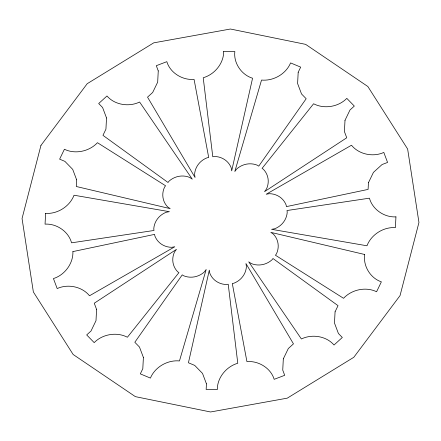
<?xml version="1.0" encoding="UTF-8"?>
<svg xmlns="http://www.w3.org/2000/svg" width="441" height="441" viewBox="0 0 441 441"><rect width="100%" height="100%" fill="white"/><g stroke="black" fill="none" stroke-linecap="round" stroke-linejoin="round"><path stroke-width="0.66" d="M45.61 213.367L45.054 224.138C56.602 223.416 68.581 231.531 71.558 242.831L154.008 230.472L153.771 228.934A19.035 18.031 -23.5 0 1 166.285 212.242L169.405 211.68L74.027 195.22C69.805 206.388 57.501 214.21 45.61 213.367M72.903 251.59C73.399 263.453 64.678 275.09 53.433 278.563L57.187 288.563C67.842 283.662 82.081 286.534 89.506 295.768L174.801 246.756L171.681 247.318A19.035 18.031 -23.5 0 1 154.846 235.913L154.609 234.38L72.903 251.59M76.629 179.807L76.282 186.499L170.187 208.637L167.657 206.923A19.035 18.031 -23.5 0 1 164.598 187.056L165.568 185.766L97.444 142.697C89.396 151.434 75.146 154.532 64.414 149.251L59.629 159.162L64.893 161.362L72.71 169.388L76.629 179.807M96.585 309.433L96 320.662L91.011 330.998L86.69 334.928L94.187 342.624C102.477 334.096 116.843 331.671 127.399 337.244L178.936 272.615L177.635 271.739A19.035 18.031 -23.5 0 1 174.581 251.866L176.461 249.358L94.253 303.226L96.585 309.433M106.518 117.956L105.934 129.185L102.962 135.343L168.027 182.48L168.991 181.196A19.035 18.031 -23.5 0 1 189.746 177.453L192.282 179.167L139.604 102.02C129.086 107.191 114.704 105.008 106.981 95.984L98.69 103.525L102.599 107.532L106.518 117.956M143.397 357.469L142.812 368.698L140.315 373.869L150.414 378.091C154.962 367.022 167.619 359.779 179.465 360.942L206.184 269.495L204.304 272.003A19.035 18.031 -23.5 0 1 183.55 275.741L182.249 274.859L134.819 342.266L139.477 347.045L143.397 357.469M158.258 70.902L157.68 82.136L152.685 92.467L147.537 97.147L195.049 177.469L194.586 174.482A19.035 18.031 -23.5 0 1 207.099 157.79L208.703 157.503L194.073 79.38C182.563 80.411 170.165 72.908 166.83 61.674L156.301 65.692L158.258 70.902M206.443 383.841L206.151 389.458L217.314 389.568C217.176 377.661 226.459 366.443 237.782 363.263L228.218 284.236L226.613 284.522A19.035 18.031 -23.5 0 1 209.773 273.117L209.315 270.129L188.434 362.772L194.707 365.396L202.524 373.422L206.443 383.841M223.686 51.432C223.824 63.339 214.541 74.557 203.218 77.737L212.782 156.764L214.387 156.478A19.035 18.031 -23.5 0 1 231.227 167.883L231.685 170.871L252.566 78.228C241.552 74.926 233.372 63.024 234.849 51.542L223.686 51.432M283.32 358.864L282.742 370.098L284.699 375.308L274.17 379.326C270.835 368.092 258.437 360.589 246.927 361.62L232.297 283.497L233.901 283.21A19.035 18.031 -23.5 0 0 246.414 266.518L245.951 263.531L293.463 343.853L288.315 348.533L283.32 358.864M298.188 72.302L297.603 83.531L301.523 93.955L306.181 98.734L258.751 166.141L257.45 165.259A19.035 18.031 -23.5 0 0 236.696 168.997L234.816 171.505L261.535 80.058C273.381 81.221 286.038 73.978 290.586 62.909L300.685 67.131L298.188 72.302M335.066 311.815L334.482 323.044L338.401 333.468L342.31 337.475L334.019 345.016C326.296 335.992 311.914 333.809 301.396 338.98L248.718 261.833L251.254 263.547A19.035 18.031 -23.5 0 0 272.009 259.804L272.973 258.52L338.038 305.657L335.066 311.815M345 120.338L344.415 131.567L346.747 137.774L264.539 191.642L266.419 189.134A19.035 18.031 -23.5 0 0 263.365 169.261L262.064 168.385L313.601 103.756C324.157 109.329 338.523 106.904 346.813 98.376L354.31 106.072L349.989 110.002L345 120.338M364.718 254.501C362.904 265.901 370.434 278.221 381.371 281.838L376.586 291.749C365.854 286.468 351.604 289.566 343.556 298.303L275.432 255.234L276.402 253.944A19.035 18.031 -23.5 0 0 273.343 234.077L270.813 232.363L364.718 254.501M368.444 182.723L368.097 189.41L286.391 206.62L286.154 205.087A19.035 18.031 -23.5 0 0 269.319 193.682L266.199 194.244L351.494 145.232C358.919 154.466 373.158 157.338 383.813 152.437L387.567 162.437L382.077 164.532L373.433 172.387L368.444 182.723M395.946 216.862L395.39 227.633C383.499 226.79 371.195 234.612 366.973 245.78L271.595 229.32L274.715 228.758A19.035 18.031 -23.5 0 0 287.229 212.066L286.992 210.528L369.442 198.169C372.419 209.469 384.398 217.584 395.946 216.862M40.958 145.392L22.05 218.521L33.356 291.948L73.151 354.492L135.381 396.641L210.566 411.977L287.267 398.157L353.803 357.293L400.042 295.608L418.95 222.479L407.644 149.052L367.849 86.508L305.619 44.359L230.434 29.023L153.733 42.843L87.197 83.707L40.958 145.392"/></g></svg>
